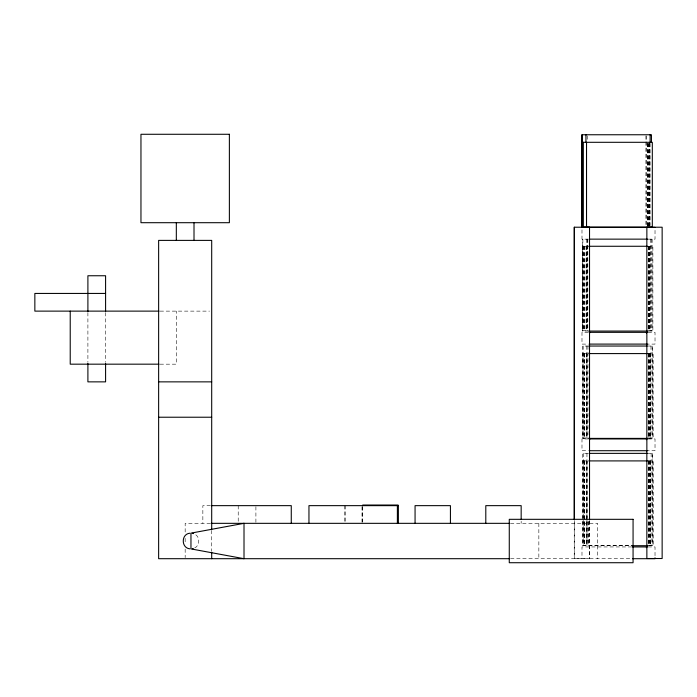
<?xml version="1.0" encoding="UTF-8"?>
<svg xmlns="http://www.w3.org/2000/svg" width="697" height="697" viewBox="0 0 697 697"><rect width="100%" height="100%" fill="white"/><g stroke="black" fill="none" stroke-linecap="round" stroke-linejoin="round"><path stroke-width="0.52" stroke-dasharray="3.48 2.61" d="M194.69 547.973C200.004 545.437 200.213 537.047 195.029 534.259M588.32 239.141L581.986 239.141L581.986 228.111M648.158 239.141L655.023 239.141L655.023 228.111M582.3 246.268L588.512 246.268M647.679 246.268L652.889 246.268L652.889 331.066L647.679 331.066M160.083 311.123L209.527 311.123M582.3 330.648L588.32 330.648M648.532 330.648L652.017 330.648M588.512 331.066L582.3 331.066L582.3 239.141M588.303 332.33L581.986 332.33L581.986 344.1L588.303 344.1M648.158 332.33L655.023 332.33L655.023 344.1L648.158 344.1M588.608 346.043L582.587 346.043L582.587 438.387L588.564 438.387M647.731 346.043L652.305 346.043L652.305 438.387M582.587 353.588L588.564 353.588M647.783 353.588L653.176 353.588L653.176 438.387L647.783 438.387M160.083 364.174L176.324 364.174L176.324 311.123M582.587 437.969L588.608 437.969M647.731 437.969L652.305 437.969M588.303 438.953L581.986 438.953L581.986 450.715L588.303 450.715M648.158 438.953L655.023 438.953L655.023 450.715L648.158 450.715M588.172 453.364L582.736 453.364L582.736 545.707L632.074 545.707M647.87 453.364L652.444 453.364L652.444 545.707M582.736 460.909L588.268 460.909M647.931 460.909L653.324 460.909L653.324 545.707L647.931 545.707M210.398 505.647L202.853 505.647L202.853 523.334M210.398 523.334L185.167 523.334L185.167 532.978M510.448 523.334L597.695 523.334L597.695 558.698M582.736 545.289L631.778 545.289M647.87 545.289L652.444 545.289M631.717 546.936L581.986 546.936L581.986 558.698M648.158 546.936L655.023 546.936L655.023 557.069M510.553 558.698L631.395 558.698M652.296 453.364L652.305 545.707M652.157 346.043L652.157 438.387M652.017 239.141L652.017 331.066M651.869 239.141L651.869 331.066M651.137 453.364L651.137 545.289M650.989 346.043L650.989 437.969M650.702 239.141L650.702 330.648M650.406 460.909L650.406 545.707M650.266 353.588L650.266 438.387M650.266 460.909L650.266 545.707M650.127 143.408L650.127 225.593M650.118 353.588L650.118 438.387M650.118 460.909L650.118 545.707M649.979 246.268L649.979 331.066M649.979 353.588L649.979 438.387M649.831 246.268L649.831 331.066M649.691 246.268L649.691 331.066M649.404 143.39L649.404 226.011M649.255 143.39L649.255 226.011M649.247 460.909L649.247 545.707M649.116 143.39L649.116 226.011M649.099 353.588L649.099 438.387M649.099 460.909L649.099 545.707M648.959 353.588L648.959 438.387M648.811 246.268L648.811 331.066M648.672 246.268L648.672 331.066M648.663 460.909L648.663 545.707M648.524 353.588L648.524 438.387M648.515 460.909L648.515 545.707M648.376 353.588L648.376 438.387M648.245 143.39L648.245 226.011M648.236 246.268L648.236 331.066M648.097 143.39L648.097 226.011M647.661 143.39L647.661 226.011M647.513 143.39L647.513 226.011M646.494 135.837L646.494 225.593M645.91 135.837L645.91 225.593M589.671 520.99L589.671 558.515L574.223 558.515L574.232 520.493M589.531 520.99L589.531 558.515M588.259 521.495L588.259 545.289M588.12 521.495L588.12 545.289M587.972 346.043L587.972 437.969M587.832 239.141L587.832 330.648M587.684 239.141L587.684 330.648M587.536 460.909L587.536 545.707M587.397 353.588L587.397 438.387M587.257 135.837L587.257 141.247M587.109 246.268L587.109 331.066M586.952 453.364L586.952 518.254M586.952 519.335L586.952 545.289M586.813 346.043L586.813 437.969M586.665 460.909L586.665 545.707M586.525 239.141L586.525 330.648M586.517 353.588L586.517 438.387M586.517 460.909L586.517 545.707M586.377 353.588L586.377 438.387M586.229 246.268L586.229 331.066M586.09 246.268L586.09 331.066M584.626 460.909L584.626 545.707M584.487 353.588L584.487 438.387M584.478 460.909L584.478 545.707M584.339 353.588L584.339 438.387M584.339 460.909L584.339 545.707M584.199 246.268L584.199 331.066M584.191 353.588L584.191 438.387M584.051 246.268L584.051 331.066M583.903 246.268L583.903 331.066M583.459 460.909L583.459 545.707M583.319 353.588L583.319 438.387M583.311 453.364L583.319 545.707M583.171 346.043L583.171 438.387M583.032 246.268L583.032 331.066M582.884 239.141L582.884 331.066M582.884 460.909L582.884 545.707M582.736 353.588L582.736 438.387M582.448 246.268L582.448 331.066M574.372 520.493L574.372 558.515M538.851 523.334L538.851 558.698M521.164 521.251L521.164 523.334M362.728 506.719L362.728 521.687M362.388 506.693L362.388 522.288M362.004 506.693L362.004 522.288M345.468 505.647L345.468 522.288M344.327 505.647L344.327 522.288M255.904 506.693L255.904 522.288M238.217 505.647L238.217 522.288M211.696 530.408L211.696 551.083M185.167 538.337L185.167 543.695M185.167 549.053L185.167 557.626M105.587 312.57L105.587 362.37M87.9 312.57L87.9 362.37"/><path stroke-width="1.05" d="M646.842 332.33L646.842 239.141M193.261 548.565L192.511 548.748M189.819 533.222C181.081 534.015 181.081 548.025 189.819 548.818M581.734 142.301L652.314 142.301L652.314 227.1L581.734 227.1L581.725 134.756L651.442 134.756L651.442 142.327M589.523 227.222L574.223 227.222L574.232 519.404M646.851 227.222L662.15 227.222L662.141 558.515L646.86 558.515L646.86 546.936M581.986 227.37L655.023 227.37M589.244 239.141L647.443 239.141M588.773 246.268L647.705 246.268M105.587 293.437L34.85 293.437L34.85 311.123L159.003 311.123M588.773 331.066L647.705 331.066M589.244 332.33L647.321 332.33M589.244 344.1L647.321 344.1M588.982 346.043L647.356 346.043M588.799 353.588L647.443 353.588M159.003 364.174L70.223 364.174L70.223 311.123M158.637 381.86L211.696 381.86M158.637 417.224L211.696 417.224M588.799 438.387L647.443 438.387M589.244 438.953L647.321 438.953M589.244 450.715L647.321 450.715M589.131 453.364L647.496 453.364M588.791 460.909L647.583 460.909M211.426 505.647L291.268 505.647L291.268 523.334M398.092 505.647L308.954 505.647L308.954 523.334M211.287 523.334L509.463 523.334M631.987 545.707L647.583 545.707M632.501 546.936L647.321 546.936M509.463 558.698L158.637 558.698L158.637 240.387L211.696 240.387L211.696 529.319M632.467 558.698L655.023 558.698L655.023 557.792M192.511 533.283L193.627 533.597M650.127 134.756L650.127 142.327M646.86 227.37L646.86 239.141M646.86 332.33L646.86 344.1M646.86 438.953L646.86 450.715M646.842 344.1L646.842 438.953M646.842 450.715L646.842 546.936M646.415 332.33L646.415 333.07M646.415 438.953L646.415 439.685M646.415 546.936L646.415 547.659M589.671 332.33L589.671 333.07M589.671 438.953L589.671 439.685M589.531 227.37L589.531 519.91M586.534 142.301L586.534 227.1M585.95 134.756L585.95 142.327M583.328 142.301L583.328 227.1M582.309 134.756L582.309 227.1M581.873 142.301L581.873 227.1M574.372 227.222L574.372 519.404M521.164 519.169L521.164 505.647L485.8 505.647L485.8 523.334M450.428 523.334L450.428 505.647L415.063 505.647L415.063 523.334M398.092 523.334L398.092 505.037L362.728 505.037L362.728 505.647M397.76 505.647L397.76 523.334M397.377 505.647L397.377 523.334M211.696 552.172L211.696 558.698M194.01 222.7L194.01 240.387M176.324 222.7L176.324 240.387M105.587 311.481L105.587 275.751L87.9 275.751L87.9 311.481M105.587 363.451L105.587 381.86L87.9 381.86L87.9 363.451M244.011 523.334L190.961 533.135L190.961 548.896L244.011 558.698L244.011 523.334M229.374 134.277L140.96 134.277L140.96 222.7L229.374 222.7L229.374 134.277M633.068 519.317L509.272 519.317L509.272 562.723L633.068 562.723L633.068 519.317"/></g></svg>
